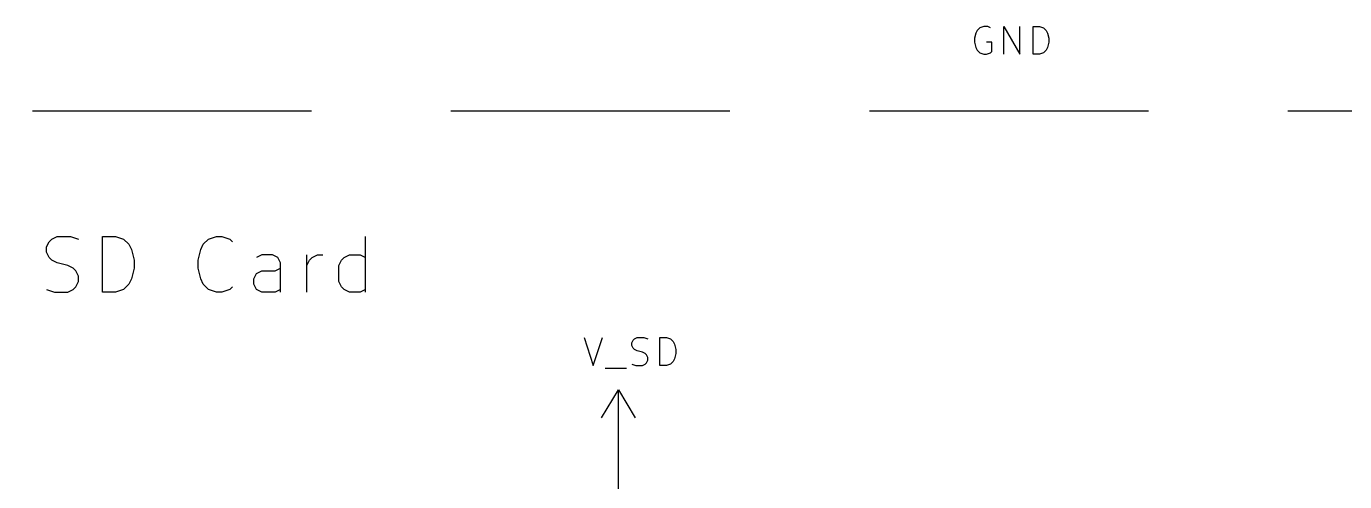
# Model space of a CAD drawing. Extents: x 0.4 to 16.1, y -11.3 to -0.4.
# Drawn here: x 8.489 to 10.852, y -4.214 to -3.398 of the extents above; entities that cross this region are included whole.
import ezdxf

# ---------------------------------------------------------------- set-up
doc = ezdxf.new("R2010")
doc.units = 0
doc.header["$MEASUREMENT"] = 0
doc.linetypes.add('DASHED', pattern=[0.75, 0.5, -0.25])
for name, color, linetype in [('BLUE3', 171, 'CONTINUOUS'), ('CYAN2', 4, 'CONTINUOUS'), ('GREEN2', 3, 'CONTINUOUS'), ('RED2', 1, 'CONTINUOUS')]:
    doc.layers.add(name, color=color, linetype=linetype)

msp = doc.modelspace()

# ---------------------------------------------------------------- linework, layer by layer
at = {"layer": 'BLUE3', "linetype": 'DASHED'}
msp.add_line((7, -3.55), (11.8, -3.55), dxfattribs=at)
at = {"layer": 'BLUE3', "linetype": 'CONTINUOUS'}
for p, q in [((8.53006, -3.78426), (8.53482, -3.7795)), ((8.53482, -3.7795), (8.54434, -3.77474)), ((8.54434, -3.77474), (8.56815, -3.77474)), ((8.56815, -3.77474), (8.58244, -3.7795)), ((8.6253, -3.87474), (8.6253, -3.77474)), ((8.6253, -3.77474), (8.64911, -3.77474)), ((8.64911, -3.77474), (8.66339, -3.7795)), ((8.66339, -3.7795), (8.67291, -3.78902)), ((8.80625, -3.78902), (8.81577, -3.7795)), ((8.81577, -3.7795), (8.83006, -3.77474)), ((8.83006, -3.77474), (8.83958, -3.77474)), ((8.83958, -3.77474), (8.85387, -3.7795)), ((8.85387, -3.7795), (8.85863, -3.78426)), ((9.09672, -3.87474), (9.09672, -3.77474)), ((8.5253, -3.79378), (8.53006, -3.78426)), ((8.5253, -3.80331), (8.5253, -3.79378)), ((8.53006, -3.81283), (8.5253, -3.80331)), ((8.67291, -3.78902), (8.67768, -3.79855)), ((8.67768, -3.79855), (8.68244, -3.81759)), ((8.79672, -3.81759), (8.80148, -3.79855)), ((8.80148, -3.79855), (8.80625, -3.78902)), ((8.53482, -3.81759), (8.53006, -3.81283)), ((8.54434, -3.82235), (8.53482, -3.81759)), ((8.56339, -3.82712), (8.54434, -3.82235)), ((8.57291, -3.83188), (8.56339, -3.82712)), ((8.68244, -3.81759), (8.68244, -3.83188)), ((8.79672, -3.83188), (8.79672, -3.81759)), ((8.91101, -3.80807), (8.90148, -3.81283)), ((8.93006, -3.80807), (8.91101, -3.80807)), ((8.93958, -3.81283), (8.93006, -3.80807)), ((8.94434, -3.82235), (8.93958, -3.81283)), ((8.94434, -3.87474), (8.94434, -3.82235)), ((8.99196, -3.87474), (8.99196, -3.80807)), ((8.99196, -3.82712), (8.99672, -3.81759)), ((8.99672, -3.81759), (9.00148, -3.81283)), ((9.00148, -3.81283), (9.01101, -3.80807)), ((9.01101, -3.80807), (9.02054, -3.80807)), ((9.04911, -3.82712), (9.05387, -3.81759)), ((9.04911, -3.85569), (9.04911, -3.82712)), ((9.05387, -3.81759), (9.05863, -3.81283)), ((9.05863, -3.81283), (9.06815, -3.80807)), ((9.06815, -3.80807), (9.0872, -3.80807)), ((9.0872, -3.80807), (9.09672, -3.81283)), ((8.57768, -3.83664), (8.57291, -3.83188)), ((8.58244, -3.84617), (8.57768, -3.83664)), ((8.58244, -3.85569), (8.58244, -3.84617)), ((8.68244, -3.83188), (8.67768, -3.85093)), ((8.80148, -3.85093), (8.79672, -3.83188)), ((8.89672, -3.85093), (8.90148, -3.8414)), ((8.90148, -3.8414), (8.91101, -3.83664)), ((8.91101, -3.83664), (8.93482, -3.83664)), ((8.93482, -3.83664), (8.94434, -3.83188)), ((8.5253, -3.86997), (8.53958, -3.87474)), ((8.56339, -3.87474), (8.57291, -3.86997)), ((8.57291, -3.86997), (8.57768, -3.86521)), ((8.57768, -3.86521), (8.58244, -3.85569)), ((8.66339, -3.86997), (8.64911, -3.87474)), ((8.67291, -3.86045), (8.66339, -3.86997)), ((8.67768, -3.85093), (8.67291, -3.86045)), ((8.80625, -3.86045), (8.80148, -3.85093)), ((8.81577, -3.86997), (8.80625, -3.86045)), ((8.83006, -3.87474), (8.81577, -3.86997)), ((8.85387, -3.86997), (8.83958, -3.87474)), ((8.85863, -3.86521), (8.85387, -3.86997)), ((8.89672, -3.86045), (8.89672, -3.85093)), ((8.90148, -3.86997), (8.89672, -3.86045)), ((8.91101, -3.87474), (8.90148, -3.86997)), ((8.94434, -3.86997), (8.93482, -3.87474)), ((9.05387, -3.86521), (9.04911, -3.85569)), ((9.05863, -3.86997), (9.05387, -3.86521)), ((9.06815, -3.87474), (9.05863, -3.86997)), ((9.09672, -3.86997), (9.0872, -3.87474)), ((8.53958, -3.87474), (8.56339, -3.87474)), ((8.64911, -3.87474), (8.6253, -3.87474)), ((8.83958, -3.87474), (8.83006, -3.87474)), ((8.93482, -3.87474), (8.91101, -3.87474)), ((9.0872, -3.87474), (9.06815, -3.87474))]:
    msp.add_line(p, q, dxfattribs=at)
at = {"layer": 'CYAN2', "linetype": 'CONTINUOUS'}
for p, q in [((10.1979, -3.40069), (10.1931, -3.40544)), ((10.205, -3.3983), (10.1979, -3.40069)), ((10.2121, -3.3983), (10.205, -3.3983)), ((10.2169, -3.40069), (10.2121, -3.3983)), ((10.2407, -3.4483), (10.2407, -3.3983)), ((10.2407, -3.3983), (10.2693, -3.4483)), ((10.2693, -3.4483), (10.2693, -3.3983)), ((10.2931, -3.4483), (10.2931, -3.3983)), ((10.2931, -3.3983), (10.305, -3.3983)), ((10.305, -3.3983), (10.3121, -3.40069)), ((10.3121, -3.40069), (10.3169, -3.40544)), ((10.1907, -3.41021), (10.1883, -3.41973)), ((10.1883, -3.41973), (10.1883, -3.42687)), ((10.1931, -3.40544), (10.1907, -3.41021)), ((10.3169, -3.40544), (10.3193, -3.41021)), ((10.3193, -3.41021), (10.3217, -3.41973)), ((10.3217, -3.41973), (10.3217, -3.42687)), ((10.1883, -3.42687), (10.1907, -3.4364)), ((10.1907, -3.4364), (10.1931, -3.44116)), ((10.1931, -3.44116), (10.1979, -3.44592)), ((10.1979, -3.44592), (10.205, -3.4483)), ((10.205, -3.4483), (10.2098, -3.4483)), ((10.2193, -3.42687), (10.2098, -3.42687)), ((10.2098, -3.4483), (10.2169, -3.44592)), ((10.2169, -3.44592), (10.2193, -3.44354)), ((10.2193, -3.44354), (10.2193, -3.42687)), ((10.305, -3.4483), (10.2931, -3.4483)), ((10.3121, -3.44592), (10.305, -3.4483)), ((10.3169, -3.44116), (10.3121, -3.44592)), ((10.3193, -3.4364), (10.3169, -3.44116)), ((10.3217, -3.42687), (10.3193, -3.4364)), ((9.48847, -3.9563), (9.50514, -4.0063)), ((9.50514, -4.0063), (9.52181, -3.9563)), ((9.57419, -3.96583), (9.57657, -3.96106)), ((9.57419, -3.97059), (9.57419, -3.96583)), ((9.57657, -3.96106), (9.57895, -3.95869)), ((9.57895, -3.95869), (9.58371, -3.9563)), ((9.58371, -3.9563), (9.59562, -3.9563)), ((9.59562, -3.9563), (9.60276, -3.95869)), ((9.62419, -4.0063), (9.62419, -3.9563)), ((9.62419, -3.9563), (9.63609, -3.9563)), ((9.63609, -3.9563), (9.64324, -3.95869)), ((9.64324, -3.95869), (9.648, -3.96344)), ((9.648, -3.96344), (9.65038, -3.96821)), ((9.65038, -3.96821), (9.65276, -3.97773)), ((9.57657, -3.97535), (9.57419, -3.97059)), ((9.57895, -3.97773), (9.57657, -3.97535)), ((9.58371, -3.98011), (9.57895, -3.97773)), ((9.59324, -3.98249), (9.58371, -3.98011)), ((9.598, -3.98487), (9.59324, -3.98249)), ((9.60038, -3.98726), (9.598, -3.98487)), ((9.60276, -3.99202), (9.60038, -3.98726)), ((9.60276, -3.99678), (9.60276, -3.99202)), ((9.65276, -3.98487), (9.65038, -3.9944)), ((9.65276, -3.97773), (9.65276, -3.98487)), ((9.52657, -4.01106), (9.56467, -4.01106)), ((9.57419, -4.00392), (9.58133, -4.0063)), ((9.58133, -4.0063), (9.59324, -4.0063)), ((9.59324, -4.0063), (9.598, -4.00392)), ((9.598, -4.00392), (9.60038, -4.00154)), ((9.60038, -4.00154), (9.60276, -3.99678)), ((9.63609, -4.0063), (9.62419, -4.0063)), ((9.64324, -4.00392), (9.63609, -4.0063)), ((9.648, -3.99916), (9.64324, -4.00392)), ((9.65038, -3.9944), (9.648, -3.99916))]:
    msp.add_line(p, q, dxfattribs=at)
at = {"layer": 'GREEN2', "linetype": 'CONTINUOUS'}
msp.add_line((9.55, -4.25), (9.55, -4.15), dxfattribs=at)
at = {"layer": 'RED2', "linetype": 'CONTINUOUS'}
for p, q in [((9.52, -4.1), (9.55, -4.05)), ((9.55, -4.15), (9.55, -4.05)), ((9.55, -4.05), (9.58, -4.1))]:
    msp.add_line(p, q, dxfattribs=at)

doc.saveas('drawing.dxf')
